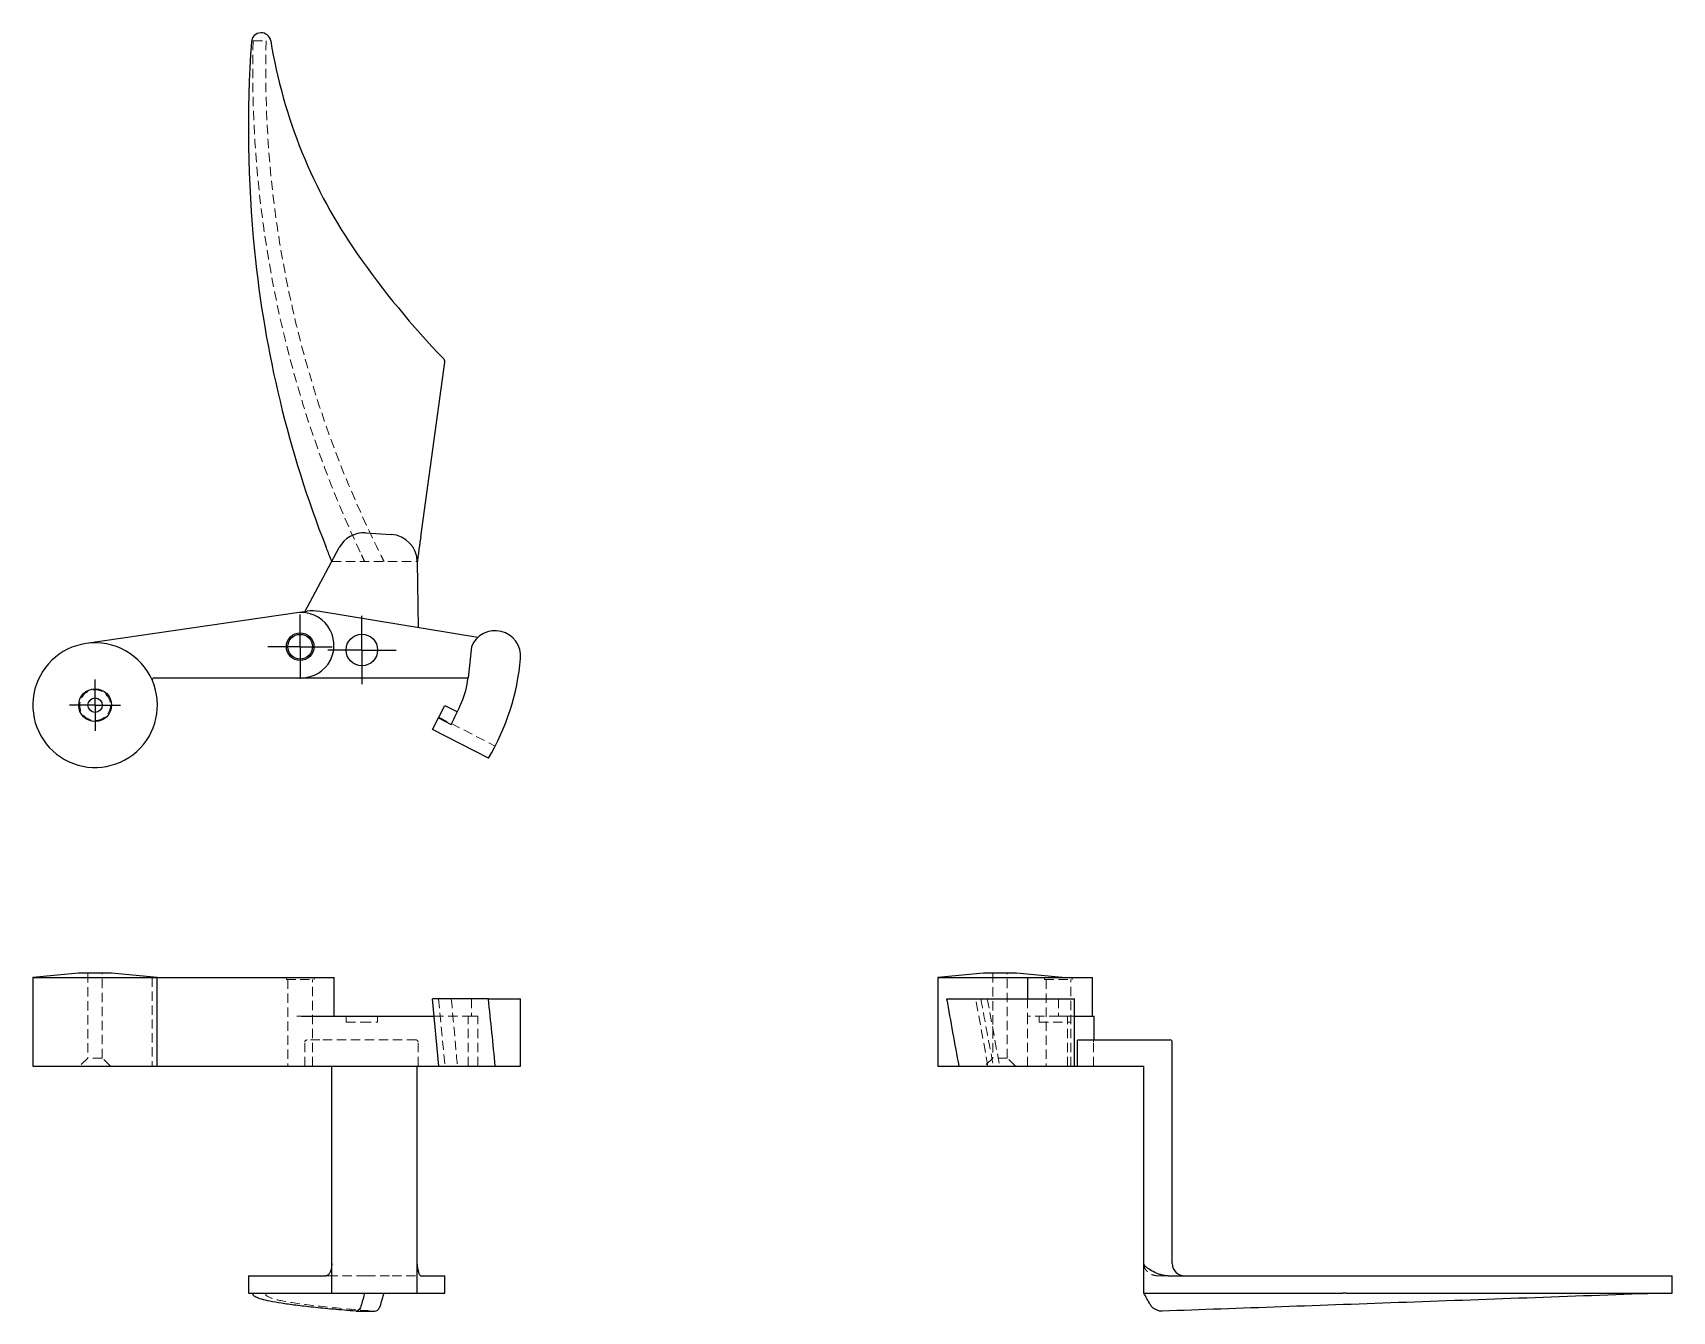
# Model space of a CAD drawing. Header units: millimetres. Extents: x 50 to 273, y 34 to 208.
import ezdxf

# ---------------------------------------------------------------- set-up
doc = ezdxf.new("R2010")
doc.units = ezdxf.units.MM
doc.linetypes.add('HIDDEN', pattern=[1.905, 1.27, -0.635])
doc.layers.add('10', color=7, linetype='Continuous')

# ---------------------------------------------------------------- blocks, each defined once
blk = doc.blocks.new('SW_CENTERMARKSYMBOL_0')
at = {"layer": '10', "color": 0}
for p, q in [((0, 2.5), (0, 4.38)), ((0, 0), (0, 2.5)), ((-2.5, 0), (-4.38, 0)), ((0, 0), (-2.5, 0)), ((0, 0), (0, -2.5)), ((0, 0), (2.5, 0)), ((2.5, 0), (4.38, 0)), ((0, -2.5), (0, -4.38))]:
    blk.add_line(p, q, dxfattribs=at)
blk = doc.blocks.new('SW_CENTERMARKSYMBOL_1')
at = {"layer": '10', "color": 0}
for p, q in [((0, 2.5), (0, 3.48)), ((0, 0), (0, 2.5)), ((-2.5, 0), (-3.48, 0)), ((0, 0), (-2.5, 0)), ((0, 0), (0, -2.5)), ((0, 0), (2.5, 0)), ((2.5, 0), (3.48, 0)), ((0, -2.5), (0, -3.48))]:
    blk.add_line(p, q, dxfattribs=at)
blk = doc.blocks.new('SW_CENTERMARKSYMBOL_2')
at = {"layer": '10', "color": 0}
for p, q in [((0, 2.5), (0, 4.65)), ((0, 0), (0, 2.5)), ((-2.5, 0), (-4.65, 0)), ((0, 0), (-2.5, 0)), ((0, 0), (0, -2.5)), ((0, 0), (2.5, 0)), ((2.5, 0), (4.65, 0)), ((0, -2.5), (0, -4.65))]:
    blk.add_line(p, q, dxfattribs=at)

msp = doc.modelspace()

# ---------------------------------------------------------------- linework, layer by layer
at = {"color": 7, "linetype": 'HIDDEN', "lineweight": 18}
for p, q in [((79.79, 206.89), (81.55, 206.89)), ((90.5, 136.05), (102.14, 136.05)), ((105.08, 114.84), (112.75, 110.91)), ((57.29, 80.01), (57.29, 68.45)), ((59.24, 68.45), (59.24, 80.01)), ((66.04, 79.43), (66.04, 67.34)), ((84.31, 79.43), (84.31, 79.15)), ((84.31, 79.15), (86.19, 79.15)), ((84.52, 79.15), (84.52, 67.34)), ((86.19, 79.15), (88.08, 79.15)), ((87.87, 67.34), (87.87, 79.15)), ((88.08, 79.15), (88.08, 79.43)), ((180.5, 80.01), (180.5, 68.45)), ((182.46, 68.45), (182.46, 80.01)), ((187.55, 79.43), (187.55, 79.15)), ((187.55, 79.15), (191.32, 79.15)), ((187.76, 79.15), (187.76, 67.34)), ((191.11, 67.34), (191.11, 79.15)), ((191.32, 79.15), (191.32, 79.43)), ((105.04, 76.5), (105.91, 67.34)), ((109.5, 76.5), (109.5, 74.15)), ((179.84, 67.34), (178.15, 76.5)), ((179.75, 76.5), (181.44, 67.34)), ((185.2, 76.5), (185.2, 74.15)), ((189.43, 76.5), (189.43, 74.15)), ((86.36, 74.15), (85.72, 74.15)), ((92.44, 74.15), (92.44, 73.31)), ((96.73, 73.31), (96.73, 74.15)), ((104.44, 74.15), (109.05, 74.15)), ((109.5, 74.15), (109.05, 74.15)), ((109.05, 67.34), (109.05, 74.15)), ((109.5, 74.15), (110.36, 74.15)), ((110.36, 67.34), (110.36, 74.15)), ((189.43, 74.15), (185.2, 74.15)), ((185.2, 67.34), (185.2, 74.15)), ((186.83, 74.15), (186.83, 73.31)), ((189.43, 74.15), (190.68, 74.15)), ((190.68, 67.34), (190.68, 74.15)), ((190.68, 74.15), (191.62, 74.15)), ((191.12, 73.31), (191.12, 74.15)), ((92.44, 73.31), (94.59, 73.31)), ((94.59, 73.31), (96.73, 73.31)), ((186.83, 73.31), (191.12, 73.31)), ((86.82, 67.34), (86.82, 70.63)), ((88.86, 70.91), (87.16, 70.91)), ((101.97, 70.91), (88.86, 70.91)), ((102.25, 67.34), (102.25, 70.63)), ((194.2, 67.34), (194.2, 70.63)), ((57.29, 68.45), (56.17, 67.34)), ((59.24, 68.45), (57.29, 68.45)), ((60.36, 67.34), (59.24, 68.45)), ((180.5, 68.45), (179.38, 67.34)), ((182.46, 68.45), (180.5, 68.45)), ((183.57, 67.34), (182.46, 68.45)), ((89.69, 38.8), (90.03, 38.8)), ((90.03, 38.8), (95.2, 38.8)), ((95.2, 38.8), (98.7, 38.8)), ((98.7, 38.8), (102.6, 38.8)), ((203.08, 38.8), (203.71, 38.8)), ((203.71, 38.8), (204.41, 38.8)), ((79.78, 36.31), (79.79, 36.45)), ((81.5, 36.45), (81.5, 36.31)), ((96.35, 33.99), (96.38, 34))]:
    msp.add_line(p, q, dxfattribs=at)
at = {"color": 7, "linetype": 'Continuous', "lineweight": 25}
for p, q in [((102.6, 139.38), (105.89, 163.16)), ((95.1, 139.92), (98.6, 139.71)), ((86.82, 129.2), (91.5, 137.92)), ((102.14, 136), (102.25, 127.02)), ((85.72, 129.04), (57.04, 124.87)), ((87.15, 129.25), (85.72, 129.04)), ((110.36, 125.68), (88.86, 129.23)), ((109.5, 124.43), (109.05, 120.2)), ((66.32, 120.2), (86.36, 120.2)), ((86.36, 120.2), (109.05, 120.2)), ((105.04, 114.75), (105.91, 116.44)), ((105.91, 116.44), (107.6, 115.58)), ((104.22, 113.15), (105.04, 114.75)), ((105.04, 114.75), (106.77, 113.86)), ((111.82, 109.25), (104.22, 113.15)), ((56.03, 80.01), (49.79, 79.43)), ((49.79, 79.43), (49.79, 67.34)), ((49.79, 79.43), (66.74, 79.43)), ((60.5, 80.01), (56.03, 80.01)), ((66.74, 79.43), (60.5, 80.01)), ((66.74, 67.34), (66.74, 79.43)), ((66.74, 79.43), (86.36, 79.43)), ((86.36, 79.43), (90.81, 79.43)), ((90.81, 74.15), (90.81, 79.43)), ((179.24, 80.01), (173, 79.43)), ((173, 79.43), (173, 67.34)), ((173, 79.43), (184.81, 79.43)), ((183.71, 80.01), (179.24, 80.01)), ((189.96, 79.43), (183.71, 80.01)), ((184.81, 79.43), (185.2, 79.43)), ((185.2, 79.43), (194.09, 79.43)), ((185.2, 79.43), (185.2, 76.5)), ((194.09, 74.15), (194.09, 79.43)), ((105.08, 67.34), (104.22, 76.5)), ((111.82, 76.5), (104.22, 76.5)), ((111.82, 76.5), (116.2, 76.5)), ((116.2, 76.5), (116.21, 76.5)), ((116.21, 67.34), (116.21, 76.5)), ((174.25, 76.5), (187.84, 76.5)), ((187.84, 76.5), (191.62, 76.5)), ((191.62, 67.34), (191.62, 76.5)), ((86.36, 74.15), (104.44, 74.15)), ((191.62, 74.15), (194.23, 74.15)), ((194.23, 74.15), (194.31, 74.15)), ((194.31, 70.91), (194.31, 74.15)), ((192.02, 67.34), (192.02, 70.63)), ((192.06, 70.91), (200.99, 70.91)), ((200.99, 70.91), (204.43, 70.91)), ((204.43, 70.91), (204.65, 70.91)), ((204.65, 70.91), (204.65, 70.91)), ((204.93, 40.47), (204.93, 70.63)), ((49.79, 67.34), (66.74, 67.34)), ((66.74, 67.34), (105.08, 67.34)), ((90.5, 40.47), (90.5, 67.34)), ((102.14, 40.47), (102.14, 67.34)), ((105.08, 67.34), (112.75, 67.34)), ((112.75, 67.34), (116.2, 67.34)), ((116.2, 67.34), (116.21, 67.34)), ((173, 67.34), (175.91, 67.34)), ((175.91, 67.34), (187.84, 67.34)), ((187.84, 67.34), (191.62, 67.34)), ((191.62, 67.34), (192.02, 67.34)), ((192.02, 67.34), (201, 67.34)), ((201, 67.34), (201.05, 67.34)), ((201.05, 40.47), (201.05, 67.34)), ((90.5, 36.45), (90.5, 40.47)), ((102.14, 36.45), (102.14, 40.44)), ((201.05, 36.45), (201.05, 40.44)), ((79.14, 38.8), (79.14, 36.45)), ((79.14, 38.8), (79.97, 38.8)), ((79.97, 38.8), (89.69, 38.8)), ((102.6, 38.8), (105.89, 38.8)), ((105.89, 38.8), (105.9, 38.8)), ((105.9, 36.45), (105.9, 38.8)), ((204.38, 38.8), (228.16, 38.8)), ((228.16, 38.8), (228.62, 38.8)), ((228.62, 38.8), (242.93, 38.8)), ((242.93, 38.8), (271.89, 38.8)), ((271.89, 38.8), (273, 38.8)), ((273, 36.45), (273, 38.8)), ((79.14, 36.45), (79.97, 36.45)), ((79.73, 36.45), (79.73, 36.31)), ((79.97, 36.45), (90.5, 36.45)), ((90.5, 36.45), (94.96, 36.45)), ((94.96, 36.45), (97.61, 36.45)), ((97.61, 36.45), (102.14, 36.45)), ((102.14, 36.45), (105.89, 36.45)), ((105.9, 36.45), (105.89, 36.45)), ((201.05, 36.45), (228.16, 36.45)), ((228.62, 36.45), (228.16, 36.45)), ((228.62, 36.45), (242.93, 36.45)), ((242.93, 36.45), (271.89, 36.45)), ((271.89, 36.45), (273, 36.45)), ((93.81, 33.99), (96.38, 33.99))]:
    msp.add_line(p, q, dxfattribs=at)
for centre, radius in [((86.19, 124.44), 1.88), ((86.19, 124.44), 1.68), ((94.59, 123.98), 2.15), ((58.27, 116.48), 2.23), ((58.27, 116.48), 0.977)]:
    msp.add_circle(centre, radius, dxfattribs=at)
at = {"color": 7, "linetype": 'HIDDEN', "lineweight": 18}
msp.add_circle((58.27, 116.48), 2.09, dxfattribs=at)
at = {"color": 7, "linetype": 'Continuous', "lineweight": 25}
for centre, radius, start, end in [((80.88, 206.67), 1.33, 9.2845, 175.9694), ((246.25, 195.02), 167.11, 175.9694, 185.7295), ((151.62, 218.24), 70.36, 189.2845, 214.9515), ((231.14, 193.5), 151.93, 185.7295, 201.3964), ((190.3, 245.27), 117.55, 214.9515, 223.9958), ((105.34, 163.23), 0.559, 352.1184, 43.9958), ((94.87, 136.11), 3.82, 86.5166, 151.744), ((98.37, 135.95), 3.77, 0.6913, 86.5166), ((86.36, 124.64), 4.44, 270, 98.279), ((87.95, 123.72), 5.59, 80.6095, 98.279), ((112.73, 123.13), 3.48, 355.0909, 158.1064), ((58.27, 116.48), 8.48, 98.279, 23.151), ((58.27, 116.48), 8.48, 23.151, 98.279), ((84.46, 125.56), 31.85, 329.1918, 355.0909), ((66.32, 119.92), 0.279, 90, 203.151), ((97.53, 121.44), 11.58, 336.5449, 353.8498), ((50.46, 141.86), 62.89, 333.559, 336.5449), ((204.65, 70.63), 0.279, 0, 90), ((206.61, 40.47), 1.68, 180, 270)]:
    msp.add_arc(centre, radius, start, end, dxfattribs=at)
at = {"color": 7, "linetype": 'HIDDEN', "lineweight": 18}
for centre, radius, start, end in [((234.02, 202.89), 154.29, 178.5166, 205.6729), ((228.81, 203.03), 147.31, 178.4981, 207.0441)]:
    msp.add_arc(centre, radius, start, end, dxfattribs=at)
at = {"color": 7, "linetype": 'Continuous', "lineweight": 25}
for points, knots in [([(102.6, 139.38), (102.55, 139.05), (102.51, 138.74), (102.45, 138.28), (102.43, 138.12), (102.38, 137.82), (102.36, 137.68), (102.3, 137.25), (102.27, 136.97), (102.21, 136.57), (102.19, 136.44), (102.17, 136.26), (102.16, 136.2), (102.15, 136.1), (102.14, 136.06), (102.14, 136.05)], [0, 0, 0, 0, 0.25, 0.25, 0.375, 0.375, 0.5, 0.5, 0.75, 0.75, 0.875, 0.875, 0.9375, 0.9375, 1, 1, 1, 1]), ([(90.5, 136.05), (90.5, 136.05), (90.49, 136.07), (90.46, 136.13), (90.44, 136.18), (90.39, 136.31), (90.36, 136.38), (90.3, 136.55), (90.26, 136.64), (90.14, 136.93), (90.05, 137.15), (89.87, 137.6), (89.78, 137.84), (89.69, 138.08)], [0, 0, 0, 0, 0.125, 0.125, 0.25, 0.25, 0.375, 0.375, 0.5, 0.5, 0.75, 0.75, 1, 1, 1, 1]), ([(192.02, 70.63), (192.02, 70.7), (192.02, 70.77), (192.04, 70.88), (192.05, 70.91), (192.06, 70.91)], [0, 0, 0, 0, 0.5, 0.5, 1, 1, 1, 1]), ([(90.5, 40.47), (90.5, 40.34), (90.49, 40.22), (90.46, 39.98), (90.44, 39.86), (90.39, 39.64), (90.36, 39.54), (90.3, 39.36), (90.26, 39.28), (90.14, 39.07), (90.05, 38.97), (89.87, 38.83), (89.78, 38.8), (89.69, 38.8)], [0, 0, 0, 0, 0.125, 0.125, 0.25, 0.25, 0.375, 0.375, 0.5, 0.5, 0.75, 0.75, 1, 1, 1, 1]), ([(102.6, 38.8), (102.55, 38.8), (102.51, 38.85), (102.45, 38.97), (102.43, 39.02), (102.38, 39.14), (102.36, 39.2), (102.3, 39.41), (102.27, 39.57), (102.21, 39.84), (102.19, 39.94), (102.17, 40.1), (102.16, 40.16), (102.15, 40.28), (102.14, 40.36), (102.14, 40.44)], [0, 0, 0, 0, 0.25, 0.25, 0.375, 0.375, 0.5, 0.5, 0.75, 0.75, 0.875, 0.875, 0.9375, 0.9375, 1, 1, 1, 1]), ([(204.38, 38.8), (204.05, 38.8), (203.74, 38.85), (203.28, 38.97), (203.12, 39.02), (202.82, 39.14), (202.68, 39.2), (202.25, 39.41), (201.97, 39.57), (201.57, 39.84), (201.44, 39.94), (201.26, 40.1), (201.2, 40.16), (201.1, 40.28), (201.06, 40.36), (201.05, 40.44)], [0, 0, 0, 0, 0.25, 0.25, 0.375, 0.375, 0.5, 0.5, 0.75, 0.75, 0.875, 0.875, 0.9375, 0.9375, 1, 1, 1, 1]), ([(93.78, 33.99), (92.73, 34.08), (90.62, 34.25), (87.91, 34.52), (85.55, 34.79), (83.59, 35.06), (82.02, 35.34), (80.86, 35.62), (80.11, 35.9), (79.74, 36.13), (79.77, 36.26), (79.78, 36.31)], [0, 0, 0, 0, 0.118026, 0.236589, 0.355538, 0.474718, 0.593972, 0.711018, 0.827835, 0.944279, 1, 1, 1, 1]), ([(271.89, 36.45), (266.06, 36.24), (260.19, 36.03), (248.46, 35.61), (242.61, 35.4), (231.06, 34.98), (225.36, 34.78), (214.23, 34.38), (208.8, 34.18), (203.57, 33.99)], [0, 0, 0, 0, 0.25, 0.25, 0.5, 0.5, 0.75, 0.75, 1, 1, 1, 1]), ([(94.54, 34.9), (94.5, 34.75), (94.45, 34.62), (94.34, 34.39), (94.28, 34.29), (94.15, 34.13), (94.07, 34.08), (93.93, 34), (93.86, 33.99), (93.78, 33.99)], [0, 0, 0, 0, 0.25, 0.25, 0.5, 0.5, 0.75, 0.75, 1, 1, 1, 1]), ([(96.38, 34), (96.48, 34.02), (96.69, 34.05), (96.97, 34.38), (97.1, 34.74), (97.16, 34.9)], [0, 0, 0, 0, 0.327308, 0.689951, 1, 1, 1, 1]), ([(203.57, 33.99), (203.4, 33.99), (203.25, 34), (202.94, 34.07), (202.78, 34.13), (202.5, 34.29), (202.36, 34.38), (202.12, 34.62), (202.02, 34.75), (201.93, 34.9)], [0, 0, 0, 0, 0.25, 0.25, 0.5, 0.5, 0.75, 0.75, 1, 1, 1, 1])]:
    msp.add_open_spline(points, degree=3, knots=knots, dxfattribs=at)
at = {"color": 7, "linetype": 'HIDDEN', "lineweight": 18}
for points in [[(94.96, 136.05), (94.82, 136.34), (94.68, 136.64), (94.54, 136.93)], [(97.16, 136.93), (97.31, 136.64), (97.46, 136.34), (97.61, 136.05)], [(106.77, 76.5), (107.06, 73.44), (107.33, 70.39), (107.6, 67.34)], [(178.86, 76.5), (179.43, 73.44), (180, 70.39), (180.58, 67.34)], [(87.16, 70.91), (87.16, 70.91), (87.15, 70.91), (87.15, 70.91)]]:
    msp.add_open_spline(points, degree=3, dxfattribs=at)
at = {"color": 7, "linetype": 'Continuous', "lineweight": 25}
for points in [[(112.75, 67.34), (112.46, 70.39), (112.15, 73.45), (111.82, 76.5)], [(175.91, 67.34), (175.35, 70.39), (174.79, 73.45), (174.25, 76.5)], [(102.14, 40.44), (102.14, 40.45), (102.14, 40.46), (102.14, 40.47)], [(201.05, 40.44), (201.05, 40.45), (201.05, 40.46), (201.05, 40.47)], [(94.96, 36.45), (94.82, 35.94), (94.68, 35.42), (94.54, 34.9)], [(97.16, 34.9), (97.31, 35.42), (97.46, 35.94), (97.61, 36.45)], [(201.93, 34.9), (201.64, 35.42), (201.34, 35.94), (201.05, 36.45)]]:
    msp.add_open_spline(points, degree=3, dxfattribs=at)
at = {"color": 7, "linetype": 'HIDDEN', "lineweight": 18}
for points, knots in [([(87.15, 70.91), (87.07, 70.91), (86.98, 70.88), (86.85, 70.77), (86.82, 70.7), (86.82, 70.63)], [0, 0, 0, 0, 0.5, 0.5, 1, 1, 1, 1]), ([(102.25, 70.63), (102.25, 70.7), (102.22, 70.77), (102.11, 70.88), (102.03, 70.91), (101.97, 70.91)], [0, 0, 0, 0, 0.5, 0.5, 1, 1, 1, 1]), ([(194.25, 70.91), (194.24, 70.91), (194.22, 70.88), (194.2, 70.77), (194.2, 70.7), (194.2, 70.63)], [0, 0, 0, 0, 0.5, 0.5, 1, 1, 1, 1]), ([(201.05, 40.47), (201.05, 40.34), (201.07, 40.22), (201.13, 39.98), (201.18, 39.86), (201.31, 39.64), (201.38, 39.54), (201.55, 39.36), (201.64, 39.28), (201.93, 39.07), (202.15, 38.97), (202.6, 38.83), (202.84, 38.8), (203.08, 38.8)], [0, 0, 0, 0, 0.125, 0.125, 0.25, 0.25, 0.375, 0.375, 0.5, 0.5, 0.75, 0.75, 1, 1, 1, 1]), ([(81.55, 36.45), (81.4, 36.24), (81.59, 36.03), (82.69, 35.61), (83.59, 35.4), (86.09, 34.98), (87.69, 34.78), (91.55, 34.38), (93.8, 34.18), (96.35, 33.99)], [0, 0, 0, 0, 0.25, 0.25, 0.5, 0.5, 0.75, 0.75, 1, 1, 1, 1])]:
    msp.add_open_spline(points, degree=3, knots=knots, dxfattribs=at)

# ---------------------------------------------------------------- block references
at = {"layer": '10'}
for name, p in [('SW_CENTERMARKSYMBOL_0', (86.19, 124.44)), ('SW_CENTERMARKSYMBOL_2', (94.59, 123.98)), ('SW_CENTERMARKSYMBOL_1', (58.27, 116.48))]:
    msp.add_blockref(name, p, dxfattribs=at)

doc.saveas('drawing.dxf')
